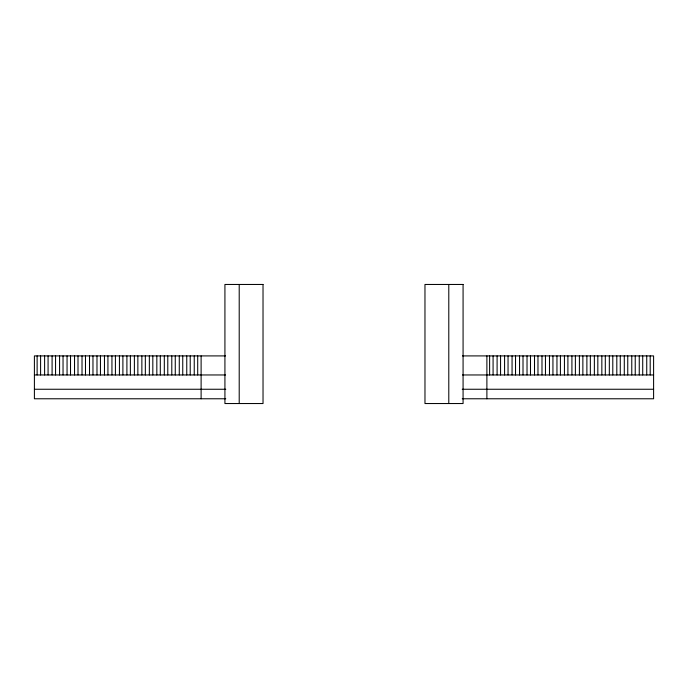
<?xml version="1.0" encoding="UTF-8"?>
<svg xmlns="http://www.w3.org/2000/svg" width="688" height="688" viewBox="0 0 688 688"><rect width="100%" height="100%" fill="white"/><g stroke="black" fill="none" stroke-linecap="round" stroke-linejoin="round"><path stroke-width="1.03" d="M225.552 355.911L34.4 355.911L34.4 398.773L225.767 398.773M462.448 355.911L653.6 355.911L653.6 398.773L462.233 398.773M34.4 374.96L225.552 374.96M462.448 374.96L653.6 374.96M34.4 389.253L225.767 389.253M462.233 389.253L653.6 389.253M650.203 355.911L650.203 374.96M646.737 355.911L646.737 374.96M642.721 355.911L642.721 374.96M639.255 355.911L639.255 374.96M635.239 355.911L635.239 374.96M631.773 355.911L631.773 374.96M627.757 355.911L627.757 374.96M624.291 355.911L624.291 374.96M620.275 355.911L620.275 374.96M616.809 355.911L616.809 374.96M612.793 355.911L612.793 374.96M609.327 355.911L609.327 374.96M605.311 355.911L605.311 374.96M601.845 355.911L601.845 374.96M597.829 355.911L597.829 374.96M594.363 355.911L594.363 374.96M590.347 355.911L590.347 374.96M586.881 355.911L586.881 374.96M582.865 355.911L582.865 374.96M579.399 355.911L579.399 374.96M575.383 355.911L575.383 374.96M571.917 355.911L571.917 374.96M567.901 355.911L567.901 374.96M564.435 355.911L564.435 374.96M560.419 355.911L560.419 374.96M556.953 355.911L556.953 374.96M552.937 355.911L552.937 374.96M549.471 355.911L549.471 374.96M545.455 355.911L545.455 374.96M541.989 355.911L541.989 374.96M537.973 355.911L537.973 374.96M534.507 355.911L534.507 374.96M530.491 355.911L530.491 374.96M527.025 355.911L527.025 374.96M523.009 355.911L523.009 374.96M519.543 355.911L519.543 374.96M515.527 355.911L515.527 374.96M512.061 355.911L512.061 374.96M508.045 355.911L508.045 374.96M504.579 355.911L504.579 374.96M500.563 355.911L500.563 374.96M497.097 355.911L497.097 374.96M493.081 355.911L493.081 374.96M489.615 355.911L489.615 374.96M486.889 355.911L486.889 398.773M448.791 284.462L448.791 403.538M239.209 284.462L239.209 403.538M201.111 355.911L201.111 398.773M197.705 355.911L197.705 374.96M194.24 355.911L194.24 374.96M190.223 355.911L190.223 374.96M186.758 355.911L186.758 374.96M182.75 355.911L182.75 374.96M179.276 355.911L179.276 374.96M175.268 355.911L175.268 374.96M171.794 355.911L171.794 374.96M167.786 355.911L167.786 374.96M164.312 355.911L164.312 374.96M160.304 355.911L160.304 374.96M156.83 355.911L156.83 374.96M152.822 355.911L152.822 374.96M149.348 355.911L149.348 374.96M145.34 355.911L145.34 374.96M141.866 355.911L141.866 374.96M137.858 355.911L137.858 374.96M134.384 355.911L134.384 374.96M130.376 355.911L130.376 374.96M126.902 355.911L126.902 374.96M122.894 355.911L122.894 374.96M119.428 355.911L119.428 374.96M115.412 355.911L115.412 374.96M111.946 355.911L111.946 374.96M107.93 355.911L107.93 374.96M104.464 355.911L104.464 374.96M100.448 355.911L100.448 374.96M96.982 355.911L96.982 374.96M92.966 355.911L92.966 374.96M89.5 355.911L89.5 374.96M85.484 355.911L85.484 374.96M82.018 355.911L82.018 374.96M78.002 355.911L78.002 374.96M74.536 355.911L74.536 374.96M70.52 355.911L70.52 374.96M67.054 355.911L67.054 374.96M63.038 355.911L63.038 374.96M59.572 355.911L59.572 374.96M55.556 355.911L55.556 374.96M52.09 355.911L52.09 374.96M48.074 355.911L48.074 374.96M44.608 355.911L44.608 374.96M40.592 355.911L40.592 374.96M37.126 355.911L37.126 374.96M263.031 284.462L224.924 284.462L224.924 403.538L263.031 403.538L263.022 284.462M463.076 284.462L424.969 284.462L424.978 403.538L463.076 403.538L463.076 284.462"/></g></svg>
